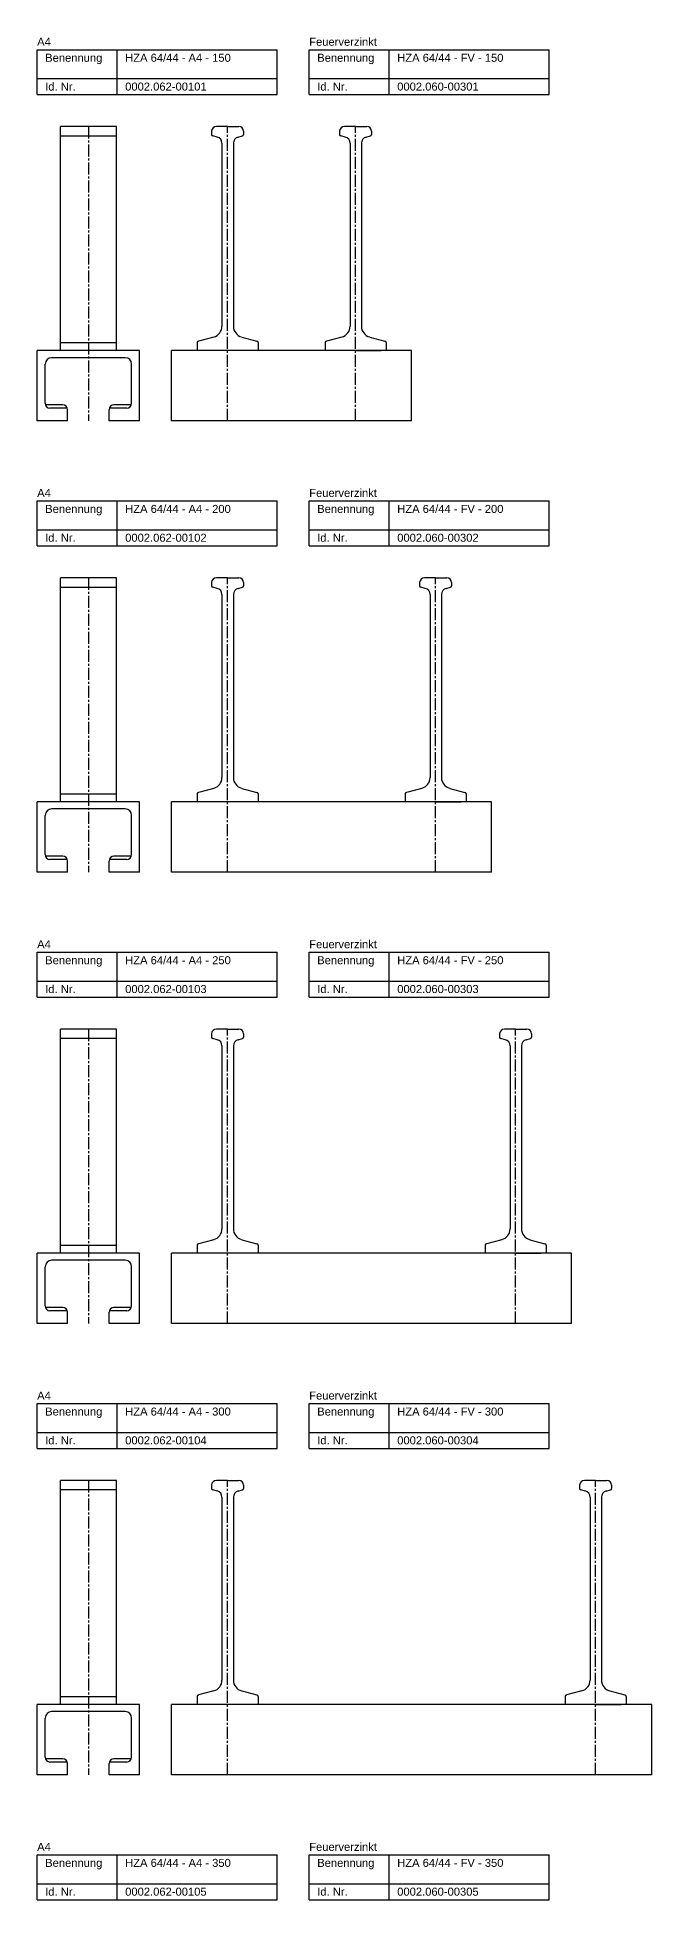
# Model space of a CAD drawing. Header units: millimetres. Extents: x -218 to 5936, y 987 to 3483.
# Drawn here: x -218 to 166, y 2319 to 3483 of the extents above; entities that cross this region are included whole.
import ezdxf

# ---------------------------------------------------------------- set-up
doc = ezdxf.new("R2010")
doc.units = ezdxf.units.MM
doc.header["$LTSCALE"] = 10
doc.linetypes.add('MITTE2', pattern=[1.125, 0.75, -0.125, 0.125, -0.125])
doc.layers.add('HALFEN', color=2, linetype='CONTINUOUS')
doc.styles.add('ARIAL50', font='arial.ttf', dxfattribs={"height": 5})

msp = doc.modelspace()

# ---------------------------------------------------------------- linework, layer by layer
at = {"layer": 'HALFEN'}
for p, q in [((-217.8, 3475.2), (-67.8, 3475.2)), ((-217.8, 3447.2), (-217.8, 3475.2)), ((-167.8, 3447.2), (-167.8, 3475.2)), ((-67.8, 3447.2), (-67.8, 3475.2)), ((-47.8, 3475.2), (102.2, 3475.2)), ((-47.8, 3447.2), (-47.8, 3475.2)), ((2.2, 3447.2), (2.2, 3475.2)), ((102.2, 3447.2), (102.2, 3475.2)), ((-217.8, 3457.2), (-67.8, 3457.2)), ((-47.8, 3457.2), (102.2, 3457.2)), ((-217.8, 3447.2), (-67.8, 3447.2)), ((-47.8, 3447.2), (102.2, 3447.2)), ((-203.3, 3287.3), (-203.3, 3427.2)), ((-168.3, 3427.2), (-203.3, 3427.2)), ((-168.3, 3287.3), (-168.3, 3427.2)), ((-108.8, 3424.3), (-108.8, 3422.3)), ((-98.8, 3427.3), (-105.8, 3427.3)), ((-98.8, 3427.3), (-91.8, 3427.3)), ((-88.8, 3424.3), (-88.8, 3422.3)), ((-28.8, 3424.3), (-28.8, 3422.3)), ((-18.8, 3427.3), (-25.8, 3427.3)), ((-18.8, 3427.3), (-11.8, 3427.3)), ((-8.8, 3424.3), (-8.8, 3422.3)), ((-168.3, 3421.3), (-203.3, 3421.3)), ((-105.3, 3420.6), (-108, 3421.4)), ((-102.3, 3416.8), (-102.3, 3302.5)), ((-95.2, 3416.8), (-95.2, 3302.5)), ((-92.2, 3420.6), (-89.5, 3421.4)), ((-25.3, 3420.6), (-28, 3421.4)), ((-22.3, 3416.8), (-22.3, 3302.5)), ((-15.2, 3416.8), (-15.2, 3302.5)), ((-12.2, 3420.6), (-9.5, 3421.4)), ((-107.5, 3295.7), (-117, 3293.1)), ((-90, 3295.7), (-80.5, 3293.1)), ((-27.5, 3295.7), (-37, 3293.1)), ((-10, 3295.7), (-0.5, 3293.1)), ((-153.8, 3287.3), (-217.8, 3287.3)), ((-217.8, 3243.3), (-217.8, 3287.3)), ((-162.8, 3282.8), (-208.8, 3282.8)), ((-203.3, 3292.3), (-168.3, 3292.3)), ((-153.8, 3243.3), (-153.8, 3287.3)), ((16.2, 3287.3), (-133.8, 3287.3)), ((-133.8, 3243.3), (-133.8, 3287.3)), ((-117.8, 3292.2), (-117.8, 3287.3)), ((-79.8, 3292.2), (-79.8, 3287.3)), ((-37.8, 3292.2), (-37.8, 3287.3)), ((-18.8, 3287.3), (-34.8, 3287.3)), ((-18.8, 3287.3), (-2.8, 3287.3)), ((0.2, 3292.2), (0.2, 3287.3)), ((16.2, 3243.3), (16.2, 3287.3)), ((-212.8, 3254.3), (-212.8, 3278.8)), ((-158.8, 3254.3), (-158.8, 3278.8)), ((-201.8, 3253.3), (-212.6, 3253.3)), ((-198.9, 3251.3), (-209.8, 3251.3)), ((-198.8, 3243.3), (-198.8, 3250.3)), ((-172.8, 3243.3), (-172.8, 3250.3)), ((-161.8, 3251.3), (-172.6, 3251.3)), ((-158.9, 3253.3), (-169.8, 3253.3)), ((-198.8, 3243.3), (-217.8, 3243.3)), ((-153.8, 3243.3), (-172.8, 3243.3)), ((16.2, 3243.3), (-133.8, 3243.3)), ((-217.8, 3193.3), (-67.8, 3193.3)), ((-217.8, 3165.3), (-217.8, 3193.3)), ((-167.8, 3165.3), (-167.8, 3193.3)), ((-67.8, 3165.3), (-67.8, 3193.3)), ((-47.8, 3193.3), (102.2, 3193.3)), ((-47.8, 3165.3), (-47.8, 3193.3)), ((2.2, 3165.3), (2.2, 3193.3)), ((102.2, 3165.3), (102.2, 3193.3)), ((-217.8, 3175.3), (-67.8, 3175.3)), ((-47.8, 3175.3), (102.2, 3175.3)), ((-217.8, 3165.3), (-67.8, 3165.3)), ((-47.8, 3165.3), (102.2, 3165.3)), ((-203.3, 3005.3), (-203.3, 3145.3)), ((-168.3, 3145.3), (-203.3, 3145.3)), ((-168.3, 3005.3), (-168.3, 3145.3)), ((-108.8, 3142.3), (-108.8, 3140.3)), ((-98.8, 3145.3), (-105.8, 3145.3)), ((-98.8, 3145.3), (-91.8, 3145.3)), ((-88.8, 3142.3), (-88.8, 3140.3)), ((21.2, 3142.3), (21.2, 3140.3)), ((31.2, 3145.3), (24.2, 3145.3)), ((31.2, 3145.3), (38.2, 3145.3)), ((41.2, 3142.3), (41.2, 3140.3)), ((-168.3, 3139.3), (-203.3, 3139.3)), ((-105.3, 3138.6), (-108, 3139.4)), ((-102.3, 3134.8), (-102.3, 3020.5)), ((-95.2, 3134.8), (-95.2, 3020.5)), ((-92.2, 3138.6), (-89.5, 3139.4)), ((24.7, 3138.6), (22, 3139.4)), ((27.7, 3134.8), (27.7, 3020.5)), ((34.8, 3134.8), (34.8, 3020.5)), ((37.8, 3138.6), (40.5, 3139.4)), ((-153.8, 3005.3), (-217.8, 3005.3)), ((-217.8, 2961.3), (-217.8, 3005.3)), ((-203.3, 3010.3), (-168.3, 3010.3)), ((-153.8, 2961.3), (-153.8, 3005.3)), ((66.2, 3005.3), (-133.8, 3005.3)), ((-133.8, 2961.3), (-133.8, 3005.3)), ((-117.8, 3010.2), (-117.8, 3005.3)), ((-107.5, 3013.7), (-117, 3011.2)), ((-90, 3013.7), (-80.5, 3011.2)), ((-79.8, 3010.2), (-79.8, 3005.3)), ((12.2, 3010.2), (12.2, 3005.3)), ((22.5, 3013.7), (13, 3011.2)), ((31.2, 3005.3), (15.2, 3005.3)), ((31.2, 3005.3), (47.2, 3005.3)), ((40, 3013.7), (49.5, 3011.2)), ((50.2, 3010.2), (50.2, 3005.3)), ((66.2, 2961.3), (66.2, 3005.3)), ((-212.8, 2972.3), (-212.8, 2996.8)), ((-162.8, 3000.8), (-208.8, 3000.8)), ((-158.8, 2972.3), (-158.8, 2996.8)), ((-201.8, 2971.3), (-212.6, 2971.3)), ((-198.9, 2969.3), (-209.8, 2969.3)), ((-198.8, 2961.3), (-198.8, 2968.3)), ((-172.8, 2961.3), (-172.8, 2968.3)), ((-161.8, 2969.3), (-172.6, 2969.3)), ((-158.9, 2971.3), (-169.8, 2971.3)), ((-198.8, 2961.3), (-217.8, 2961.3)), ((-153.8, 2961.3), (-172.8, 2961.3)), ((66.2, 2961.3), (-133.8, 2961.3)), ((-217.8, 2911.3), (-67.8, 2911.3)), ((-217.8, 2883.3), (-217.8, 2911.3)), ((-167.8, 2883.3), (-167.8, 2911.3)), ((-67.8, 2883.3), (-67.8, 2911.3)), ((-47.8, 2911.3), (102.2, 2911.3)), ((-47.8, 2883.3), (-47.8, 2911.3)), ((2.2, 2883.3), (2.2, 2911.3)), ((102.2, 2883.3), (102.2, 2911.3)), ((-217.8, 2893.3), (-67.8, 2893.3)), ((-47.8, 2893.3), (102.2, 2893.3)), ((-217.8, 2883.3), (-67.8, 2883.3)), ((-47.8, 2883.3), (102.2, 2883.3)), ((-203.3, 2723.3), (-203.3, 2863.3)), ((-168.3, 2863.3), (-203.3, 2863.3)), ((-168.3, 2723.3), (-168.3, 2863.3)), ((-98.8, 2863.3), (-105.8, 2863.3)), ((-98.8, 2863.3), (-91.8, 2863.3)), ((81.2, 2863.3), (74.2, 2863.3)), ((81.2, 2863.3), (88.2, 2863.3)), ((-168.3, 2857.3), (-203.3, 2857.3)), ((-108.8, 2860.3), (-108.8, 2858.3)), ((-105.3, 2856.6), (-108, 2857.4)), ((-102.3, 2852.8), (-102.3, 2738.5)), ((-95.2, 2852.8), (-95.2, 2738.5)), ((-92.2, 2856.6), (-89.5, 2857.4)), ((-88.8, 2860.3), (-88.8, 2858.3)), ((71.2, 2860.3), (71.2, 2858.3)), ((74.7, 2856.6), (72, 2857.4)), ((77.7, 2852.8), (77.7, 2738.5)), ((84.8, 2852.8), (84.8, 2738.5)), ((87.8, 2856.6), (90.5, 2857.4)), ((91.2, 2860.3), (91.2, 2858.3)), ((-153.8, 2723.3), (-217.8, 2723.3)), ((-217.8, 2679.3), (-217.8, 2723.3)), ((-203.3, 2728.3), (-168.3, 2728.3)), ((-153.8, 2679.3), (-153.8, 2723.3)), ((116.2, 2723.3), (-133.8, 2723.3)), ((-133.8, 2679.3), (-133.8, 2723.3)), ((-117.8, 2728.2), (-117.8, 2723.3)), ((-107.5, 2731.7), (-117, 2729.2)), ((-90, 2731.7), (-80.5, 2729.2)), ((-79.8, 2728.2), (-79.8, 2723.3)), ((62.2, 2728.2), (62.2, 2723.3)), ((72.5, 2731.7), (63, 2729.2)), ((81.2, 2723.3), (65.2, 2723.3)), ((81.2, 2723.3), (97.2, 2723.3)), ((90, 2731.7), (99.5, 2729.2)), ((100.2, 2728.2), (100.2, 2723.3)), ((116.2, 2679.3), (116.2, 2723.3)), ((-212.8, 2690.3), (-212.8, 2714.8)), ((-162.8, 2718.8), (-208.8, 2718.8)), ((-158.8, 2690.3), (-158.8, 2714.8)), ((-201.8, 2689.3), (-212.6, 2689.3)), ((-158.9, 2689.3), (-169.8, 2689.3)), ((-198.8, 2679.3), (-217.8, 2679.3)), ((-198.9, 2687.3), (-209.8, 2687.3)), ((-198.8, 2679.3), (-198.8, 2686.3)), ((-172.8, 2679.3), (-172.8, 2686.3)), ((-153.8, 2679.3), (-172.8, 2679.3)), ((-161.8, 2687.3), (-172.6, 2687.3)), ((116.2, 2679.3), (-133.8, 2679.3)), ((-217.8, 2629.3), (-67.8, 2629.3)), ((-217.8, 2601.3), (-217.8, 2629.3)), ((-167.8, 2601.3), (-167.8, 2629.3)), ((-67.8, 2601.3), (-67.8, 2629.3)), ((-47.8, 2629.3), (102.2, 2629.3)), ((-47.8, 2601.3), (-47.8, 2629.3)), ((2.2, 2601.3), (2.2, 2629.3)), ((102.2, 2601.3), (102.2, 2629.3)), ((-217.8, 2611.3), (-67.8, 2611.3)), ((-47.8, 2611.3), (102.2, 2611.3)), ((-217.8, 2601.3), (-67.8, 2601.3)), ((-47.8, 2601.3), (102.2, 2601.3)), ((-203.3, 2441.3), (-203.3, 2581.3)), ((-168.3, 2581.3), (-203.3, 2581.3)), ((-168.3, 2575.3), (-203.3, 2575.3)), ((-168.3, 2441.3), (-168.3, 2581.3)), ((-108.8, 2578.3), (-108.8, 2576.3)), ((-105.3, 2574.6), (-108, 2575.4)), ((-98.8, 2581.3), (-105.8, 2581.3)), ((-98.8, 2581.3), (-91.8, 2581.3)), ((-92.2, 2574.6), (-89.5, 2575.4)), ((-88.8, 2578.3), (-88.8, 2576.3)), ((121.2, 2578.3), (121.2, 2576.3)), ((124.7, 2574.6), (122, 2575.4)), ((131.2, 2581.3), (124.2, 2581.3)), ((131.2, 2581.3), (138.2, 2581.3)), ((137.8, 2574.6), (140.5, 2575.4)), ((141.2, 2578.3), (141.2, 2576.3)), ((-102.3, 2570.8), (-102.3, 2456.5)), ((-95.2, 2570.8), (-95.2, 2456.5)), ((127.7, 2570.8), (127.7, 2456.5)), ((134.8, 2570.8), (134.8, 2456.5)), ((-203.3, 2446.3), (-168.3, 2446.3)), ((-117.8, 2446.2), (-117.8, 2441.3)), ((-107.5, 2449.7), (-117, 2447.2)), ((-90, 2449.7), (-80.5, 2447.2)), ((-79.8, 2446.2), (-79.8, 2441.3)), ((112.2, 2446.2), (112.2, 2441.3)), ((122.5, 2449.7), (113, 2447.2)), ((140, 2449.7), (149.5, 2447.2)), ((150.2, 2446.2), (150.2, 2441.3)), ((-153.8, 2441.3), (-217.8, 2441.3)), ((-217.8, 2397.3), (-217.8, 2441.3)), ((-212.8, 2408.3), (-212.8, 2432.8)), ((-162.8, 2436.8), (-208.8, 2436.8)), ((-158.8, 2408.3), (-158.8, 2432.8)), ((-153.8, 2397.3), (-153.8, 2441.3)), ((166.2, 2441.3), (-133.8, 2441.3)), ((-133.8, 2397.3), (-133.8, 2441.3)), ((131.2, 2441.3), (115.2, 2441.3)), ((131.2, 2441.3), (147.2, 2441.3)), ((166.2, 2397.3), (166.2, 2441.3)), ((-201.8, 2407.3), (-212.6, 2407.3)), ((-198.9, 2405.3), (-209.8, 2405.3)), ((-198.8, 2397.3), (-198.8, 2404.3)), ((-172.8, 2397.3), (-172.8, 2404.3)), ((-161.8, 2405.3), (-172.6, 2405.3)), ((-158.9, 2407.3), (-169.8, 2407.3)), ((-198.8, 2397.3), (-217.8, 2397.3)), ((-153.8, 2397.3), (-172.8, 2397.3)), ((166.2, 2397.3), (-133.8, 2397.3)), ((-217.8, 2347.3), (-67.8, 2347.3)), ((-217.8, 2319.3), (-217.8, 2347.3)), ((-167.8, 2319.3), (-167.8, 2347.3)), ((-67.8, 2319.3), (-67.8, 2347.3)), ((-47.8, 2347.3), (102.2, 2347.3)), ((-47.8, 2319.3), (-47.8, 2347.3)), ((2.2, 2319.3), (2.2, 2347.3)), ((102.2, 2319.3), (102.2, 2347.3)), ((-217.8, 2329.3), (-67.8, 2329.3)), ((-47.8, 2329.3), (102.2, 2329.3)), ((-217.8, 2319.3), (-67.8, 2319.3)), ((-47.8, 2319.3), (102.2, 2319.3))]:
    msp.add_line(p, q, dxfattribs=at)
at = {"layer": 'HALFEN', "color": 1, "linetype": 'MITTE2'}
for p, q in [((-185.8, 3427.2), (-185.8, 3243.3)), ((-98.8, 3243.3), (-98.8, 3427.3)), ((-18.8, 3243.3), (-18.8, 3427.3)), ((-185.8, 3145.3), (-185.8, 2961.3)), ((-98.8, 2961.3), (-98.8, 3145.3)), ((31.2, 2961.3), (31.2, 3145.3)), ((-185.8, 2863.3), (-185.8, 2679.3)), ((-98.8, 2679.3), (-98.8, 2863.3)), ((81.2, 2679.3), (81.2, 2863.3)), ((-185.8, 2581.3), (-185.8, 2397.3)), ((-98.8, 2397.3), (-98.8, 2581.3)), ((131.2, 2397.3), (131.2, 2581.3))]:
    msp.add_line(p, q, dxfattribs=at)
at = {"layer": 'HALFEN'}
for centre, radius, start, end in [((-105.8, 3424.3), 3, 90, 180), ((-107.8, 3422.3), 1, 180, 255), ((-91.8, 3424.3), 3, 0, 90), ((-89.8, 3422.3), 1, 285, 0), ((-25.8, 3424.3), 3, 90, 180), ((-27.8, 3422.3), 1, 180, 255), ((-11.8, 3424.3), 3, 0, 90), ((-9.8, 3422.3), 1, 285, 0), ((-106.3, 3416.8), 4, 0, 75), ((-91.2, 3416.8), 4, 105, 180), ((-26.3, 3416.8), 4, 0, 75), ((-11.2, 3416.8), 4, 105, 180), ((-109.3, 3302.5), 7, 285, 0), ((-88.2, 3302.5), 7, 180, 255), ((-29.3, 3302.5), 7, 285, 0), ((-8.2, 3302.5), 7, 180, 255), ((-208.8, 3278.8), 4, 90, 180), ((-162.8, 3278.8), 4, 0, 90), ((-116.8, 3292.2), 1, 105, 180), ((-80.8, 3292.2), 1, 0, 75), ((-36.8, 3292.2), 1, 105, 180), ((-0.8, 3292.2), 1, 0, 75), ((-209.8, 3254.3), 3, 180, 270), ((-201.8, 3250.3), 3, 0, 90), ((-169.8, 3250.3), 3, 90, 180), ((-161.8, 3254.3), 3, 270, 0), ((-105.8, 3142.3), 3, 90, 180), ((-91.8, 3142.3), 3, 0, 90), ((24.2, 3142.3), 3, 90, 180), ((38.2, 3142.3), 3, 0, 90), ((-107.8, 3140.3), 1, 180, 255), ((-106.3, 3134.8), 4, 0, 75), ((-91.2, 3134.8), 4, 105, 180), ((-89.8, 3140.3), 1, 285, 0), ((22.2, 3140.3), 1, 180, 255), ((23.7, 3134.8), 4, 0, 75), ((38.8, 3134.8), 4, 105, 180), ((40.2, 3140.3), 1, 285, 0), ((-109.3, 3020.5), 7, 285, 0), ((-88.2, 3020.5), 7, 180, 255), ((20.7, 3020.5), 7, 285, 0), ((41.8, 3020.5), 7, 180, 255), ((-116.8, 3010.2), 1, 105, 180), ((-80.8, 3010.2), 1, 0, 75), ((13.2, 3010.2), 1, 105, 180), ((49.2, 3010.2), 1, 0, 75), ((-208.8, 2996.8), 4, 90, 180), ((-162.8, 2996.8), 4, 0, 90), ((-209.8, 2972.3), 3, 180, 270), ((-201.8, 2968.3), 3, 0, 90), ((-169.8, 2968.3), 3, 90, 180), ((-161.8, 2972.3), 3, 270, 0), ((-105.8, 2860.3), 3, 90, 180), ((-91.8, 2860.3), 3, 0, 90), ((74.2, 2860.3), 3, 90, 180), ((88.2, 2860.3), 3, 0, 90), ((-107.8, 2858.3), 1, 180, 255), ((-106.3, 2852.8), 4, 0, 75), ((-91.2, 2852.8), 4, 105, 180), ((-89.8, 2858.3), 1, 285, 0), ((72.2, 2858.3), 1, 180, 255), ((73.7, 2852.8), 4, 0, 75), ((88.8, 2852.8), 4, 105, 180), ((90.2, 2858.3), 1, 285, 0), ((-109.3, 2738.5), 7, 285, 0), ((-88.2, 2738.5), 7, 180, 255), ((70.7, 2738.5), 7, 285, 0), ((91.8, 2738.5), 7, 180, 255), ((-116.8, 2728.2), 1, 105, 180), ((-80.8, 2728.2), 1, 0, 75), ((63.2, 2728.2), 1, 105, 180), ((99.2, 2728.2), 1, 0, 75), ((-208.8, 2714.8), 4, 90, 180), ((-162.8, 2714.8), 4, 0, 90), ((-209.8, 2690.3), 3, 180, 270), ((-201.8, 2686.3), 3, 0, 90), ((-169.8, 2686.3), 3, 90, 180), ((-161.8, 2690.3), 3, 270, 0), ((-105.8, 2578.3), 3, 90, 180), ((-107.8, 2576.3), 1, 180, 255), ((-106.3, 2570.8), 4, 0, 75), ((-91.2, 2570.8), 4, 105, 180), ((-91.8, 2578.3), 3, 0, 90), ((-89.8, 2576.3), 1, 285, 0), ((124.2, 2578.3), 3, 90, 180), ((122.2, 2576.3), 1, 180, 255), ((123.7, 2570.8), 4, 0, 75), ((138.8, 2570.8), 4, 105, 180), ((138.2, 2578.3), 3, 0, 90), ((140.2, 2576.3), 1, 285, 0), ((-109.3, 2456.5), 7, 285, 0), ((-88.2, 2456.5), 7, 180, 255), ((120.7, 2456.5), 7, 285, 0), ((141.8, 2456.5), 7, 180, 255), ((-116.8, 2446.2), 1, 105, 180), ((-80.8, 2446.2), 1, 0, 75), ((113.2, 2446.2), 1, 105, 180), ((149.2, 2446.2), 1, 0, 75), ((-208.8, 2432.8), 4, 90, 180), ((-162.8, 2432.8), 4, 0, 90), ((-209.8, 2408.3), 3, 180, 270), ((-201.8, 2404.3), 3, 0, 90), ((-169.8, 2404.3), 3, 90, 180), ((-161.8, 2408.3), 3, 270, 0)]:
    msp.add_arc(centre, radius, start, end, dxfattribs=at)

# ---------------------------------------------------------------- texts
at = {"layer": 'HALFEN', "style": 'ARIAL50'}
for s, p in [('A4', (-217.8, 3477.7)), ('Feuerverzinkt', (-47.8, 3477.7)), ('Benennung', (-212.8, 3467.7)), ('HZA 64/44 - A4 - 150', (-162.8, 3467.7)), ('Benennung', (-42.8, 3467.7)), ('HZA 64/44 - FV - 150', (7.2, 3467.7)), ('Id. Nr.', (-212.8, 3449.7)), ('0002.062-00101', (-162.8, 3449.7)), ('Id. Nr.', (-42.8, 3449.7)), ('0002.060-00301', (7.2, 3449.7)), ('A4', (-217.8, 3195.8)), ('Feuerverzinkt', (-47.8, 3195.8)), ('Benennung', (-212.8, 3185.8)), ('HZA 64/44 - A4 - 200', (-162.8, 3185.8)), ('Benennung', (-42.8, 3185.8)), ('HZA 64/44 - FV - 200', (7.2, 3185.8)), ('Id. Nr.', (-212.8, 3167.8)), ('0002.062-00102', (-162.8, 3167.8)), ('Id. Nr.', (-42.8, 3167.8)), ('0002.060-00302', (7.2, 3167.8)), ('A4', (-217.8, 2913.8)), ('Feuerverzinkt', (-47.8, 2913.8)), ('Benennung', (-212.8, 2903.8)), ('HZA 64/44 - A4 - 250', (-162.8, 2903.8)), ('Benennung', (-42.8, 2903.8)), ('HZA 64/44 - FV - 250', (7.2, 2903.8)), ('Id. Nr.', (-212.8, 2885.8)), ('0002.062-00103', (-162.8, 2885.8)), ('Id. Nr.', (-42.8, 2885.8)), ('0002.060-00303', (7.2, 2885.8)), ('A4', (-217.8, 2631.8)), ('Feuerverzinkt', (-47.8, 2631.8)), ('Benennung', (-212.8, 2621.8)), ('HZA 64/44 - A4 - 300', (-162.8, 2621.8)), ('Benennung', (-42.8, 2621.8)), ('HZA 64/44 - FV - 300', (7.2, 2621.8)), ('Id. Nr.', (-212.8, 2603.8)), ('0002.062-00104', (-162.8, 2603.8)), ('Id. Nr.', (-42.8, 2603.8)), ('0002.060-00304', (7.2, 2603.8)), ('A4', (-217.8, 2349.8)), ('Feuerverzinkt', (-47.8, 2349.8)), ('Benennung', (-212.8, 2339.8)), ('HZA 64/44 - A4 - 350', (-162.8, 2339.8)), ('Benennung', (-42.8, 2339.8)), ('HZA 64/44 - FV - 350', (7.2, 2339.8)), ('Id. Nr.', (-212.8, 2321.8)), ('0002.062-00105', (-162.8, 2321.8)), ('Id. Nr.', (-42.8, 2321.8)), ('0002.060-00305', (7.2, 2321.8))]:
    msp.add_text(s, height=5, dxfattribs=at).set_placement(p)

doc.saveas('drawing.dxf')
